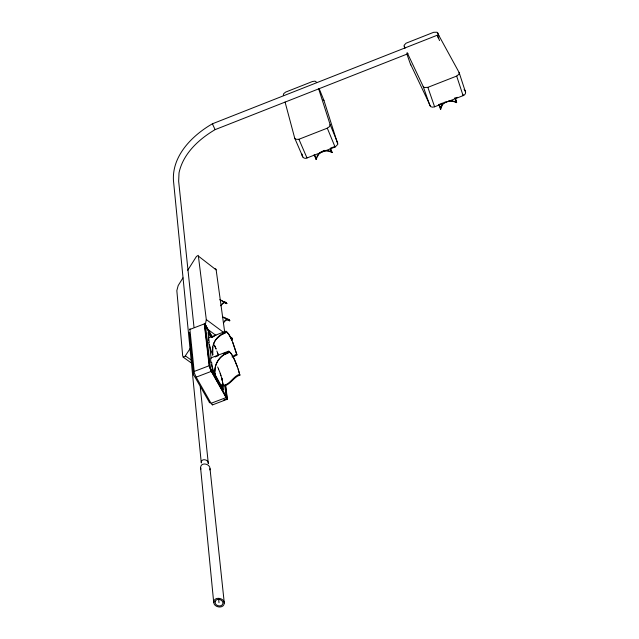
<?xml version="1.0" encoding="UTF-8"?>
<svg xmlns="http://www.w3.org/2000/svg" width="639" height="639" viewBox="0 0 639 639"><rect width="100%" height="100%" fill="white"/><g stroke="black" fill="none" stroke-linecap="round" stroke-linejoin="round"><path stroke-width="0.96" d="M410.589 64.251L430.718 106.689L432.491 107.16L434.416 106.849L463.099 95.65C465.919 94.899 466.59 91.265 464.082 89.396M200.582 467.74C200.558 461.821 210.007 463.483 210.015 468.643L224.281 603.008C224.081 609.063 214.009 607.777 213.698 602.329L200.582 467.74L200.91 469.074M201.309 462.987C200.47 457.923 208.945 459.201 208.266 463.658M210.015 468.643L209.872 469.929M213.698 602.329C213.857 596.243 223.993 597.529 224.281 603.008M213.378 344.988C214.544 338.422 221.262 335.171 225.759 332.048L226.502 331.857L228.466 334.013A15.847 2.708 69.3 0 1 231.933 340.523M222.676 384.75L222.707 383.767M316.473 157.274C314.476 164.902 318.629 150.317 322.911 151.571C325.674 148.128 336.593 155.373 330.163 151.084M214.992 371.347C214.648 362.968 220.479 355.731 228.035 352.68L228.243 351.482L229.026 351.21L231.102 353.399A16.878 2.939 69.4 0 1 234.777 360.236L237.46 366.866M238.059 368.951L239.881 375.173L238.219 369.086L234.753 360.452A16.199 2.82 69.4 0 0 231.23 353.886L229.233 351.785L228.051 352.672C218.586 355.548 213.234 365.931 215.191 375.405M232.987 357.185L236.933 354.901L231.957 340.323A16.51 2.82 69.3 0 0 228.347 333.542L226.302 331.29L225.519 331.489L225.327 332.599C215.998 335.387 210.702 345.635 212.771 354.949M212.875 346.929L212.747 354.837M439.536 40.616L437.388 35.177L437.699 36.535M222.652 385.756L222.835 385.061A13.515 2.548 69.5 0 0 222.755 382.761M210.934 358.096L210.726 358.775A14.106 2.668 69.4 0 0 211.014 362.728M440.918 106.529C439.257 115.132 442.284 100.379 446.653 101.928M205.263 325.019L206.301 319.572L198.29 255.328L196.421 256.487L187.722 270.281M182.954 277.853L178.177 285.569L176.835 290.609L182.682 355.795L183.241 357.201L192.107 363.503M316.92 156.251L318.366 154.295M183.241 357.201L184.975 356.386L190.23 348.407M220.838 305.506L223.378 302.646M220.878 305.809C221.941 303.245 225.208 301.528 226.877 303.525L225.615 302.079L224.185 302.183M223.666 322.863C224.768 320.195 228.155 318.605 229.808 320.706C228.954 317.807 225.519 319.476 224.489 321.353M441.453 105.563L442.18 104.628M190.614 329.373L189.855 328.917L194.336 372.92L196.053 376.97L211.15 403.457L212.324 404.902L212.611 404.16M443.075 103.758L444.113 102.975M232.037 356.874L236.598 354.03M319.316 153.4L322.847 151.339M222.779 334.117L225.575 332.871M463.387 94.884L462.979 95.091M239.529 374.294C232.548 376.331 228.171 388.432 219.96 384.358M230.927 338.167L232.508 338.886L231.789 337.672L230.455 337.104M239.865 375.181C232.908 376.978 228.307 389.087 220.151 384.958L222.084 386.731M212.499 404.894L227.38 399.207L225.607 384.758M225.447 354.222L228.291 352.944M285.058 102.032L294.747 138.256L295.545 139.27L298.74 139.342L327.296 128.167L329.476 126.634L330.115 124.549L318.645 88.813M407.115 52.534L423.21 86.505L424.368 87.503L427.866 87.351L456.861 76.001L459.098 74.02L459.09 72.455L437.06 32.238L433.665 32.293L406.053 43.204L404.056 45.353L404.998 48.061M302.071 154.063C301.536 157.082 304.444 159.303 307 157.969L335.251 146.938L337.815 144.342L323.957 100.435L323.054 99.492M437.388 35.177L212.388 123.806C192.411 135.324 172.107 155.461 173.433 180.294L201.237 462.484M408.089 53.684L215.095 129.645C198.202 139.598 183.018 154.071 179.024 172.81L178.656 181.22L193.984 327.152M439.872 104.117L442.627 103.039M454.569 98.374L457.324 97.304M322.232 151.419L324.947 150.357M330.379 148.24L334.9 146.475M189.807 329.46L204.272 323.909L204.472 323.302L212.372 337.144M208.937 337.688L225.847 331.218M211.828 337.24L214.496 336.218M211.293 357.768L228.57 351.17M215.151 356.953L217.883 355.915M223.338 353.83L226.062 352.792M194.024 371.507L209.145 365.74L204.272 323.909M196.157 377.146L211.277 371.379L227.292 399.287M211.054 403.297L225.926 397.65M223.714 399.942L226.486 398.888M215 268.747L215.782 268.907L216.15 269.874L224.736 332.368M447.931 101.505C449.92 98.997 460.399 104.7 454.361 101.281M324.141 150.916L329.125 150.732M449.233 100.978L453.187 100.978M230.328 337.576L231.014 337.712M220.016 299.683L226.877 303.525L220.04 299.843M221.294 385.828L221.877 386.148M231.086 338.087L232.508 338.886L230.607 337.576M227.029 319.125L229.808 320.706L225.008 317.639L222.42 316.944L229.497 320.858M226.054 396.244L210.503 368.216M185.35 355.875L191.005 359.901M224.145 301.951L226.573 303.685M207.427 329.117L215.966 335.403M206.301 319.572L224.097 332.775M198.769 256.399L216.15 269.874M189.424 332.839L189.304 332.344A6.997 5.751 -5.1 0 0 189.416 332.759L189.471 332.879M209.304 402.33A7.181 5.695 -6.8 0 0 209.56 402.634L209.656 402.738M209.616 402.698L193.585 374.702M231.614 338.127L232.197 339.045M330.211 148.727L332.112 152.577L330.738 148.967M211.221 370.868L225.855 397.131M211.277 371.379L209.145 365.74M205.87 325.563L211.964 336.753M211.653 337.192L205.566 326.297L210.487 368.152M210.383 336.737L208.066 332.496L209.249 342.392M212.699 124.381L212.388 123.838L214.984 129.326M314.068 154.83L316.169 159.327M314.692 155.141L316.513 158.967M193.545 374.622L193.521 374.55A7.317 5.352 -8.8 0 0 193.609 374.829L192.147 360.196M454.952 97.919L456.669 102.655L455.639 98.869M217.667 366.97L218.578 369.03M215.535 376.091L216.142 377.465M331.665 152.569L330.675 150.069M294.747 138.256L302.838 156.906M298.924 139.27L307 157.969M327.296 128.167L335.076 147.01M330.083 124.421L337.807 143.248M319.133 88.613L323.957 100.435M218.506 369.038L219.976 372.601M212.699 354.972L211.229 351.242M214.361 373.264L215.239 375.524M214.856 374.901L211.413 364.573M232.876 342.44L236.949 354.893M216.853 351.003L218.442 355.236M316.537 82.255L315.091 81.161L312.551 81.48L285.665 92.088L283.74 93.606L283.269 95.355M456.182 102.647L455.407 100.043M440.878 109.117L439.209 104.397M437.987 37.405L438.154 37.869M404.152 46.272L404.806 48.141M406.779 53.74L410.717 64.938M423.21 86.505L429.975 105.874M427.866 87.351L434.6 106.777M440.575 109.485L438.825 104.397M217.627 353.079L218.091 354.437M220.247 373.32L220.974 375.46M220.143 373.248L220.615 374.646M210.95 350.491L209.033 344.165A13.794 2.556 69.3 0 1 208.641 342.376M437.899 32.98L438.833 35.8M456.669 76.073L463.099 95.65M459.09 72.455L465.472 92.016M220.854 375.341L221.941 378.807M221.973 379.254L222.356 380.98M225.343 385.021L227.013 397.825M224.72 385.389L226.126 396.228M222.068 378.224L223.562 389.878L212.563 370.093L211.613 362.177M209.488 344.373L211.142 358.223M204.672 324.644L209.56 366.482M200.247 386.723L208.274 463.163M218.586 598.695L218.993 602.673M189.527 333.83L192.051 359.23M215.095 373.056L215.319 375.405M219.728 383.903A15.823 2.987 69.4 0 1 218.881 382.649M217.995 381.132A15.823 2.987 69.4 0 1 217.068 379.39M222.116 379.454A13.515 2.548 69.5 0 1 222.5 381.211M218.059 381.363A16.143 3.043 69.4 0 1 216.166 377.625M208.402 340.835A13.794 2.556 69.3 0 1 208.37 338.606M227.125 398.057A3.411 0.639 69.7 0 1 225.855 396.987M204.56 324.404A3.323 0.615 69 0 1 205.87 325.69M211.182 370.66A3.467 0.663 69.4 0 1 209.456 366.339M215.031 601.898C214.648 606.052 222.013 607.721 222.939 603.432C223.346 599.27 215.95 597.593 215.031 601.898M216.094 348.95L215.207 346.921A15.831 2.931 69.3 0 0 214.297 345.02A15.52 2.875 69.3 0 1 215.151 346.969L216.022 348.95"/></g></svg>
